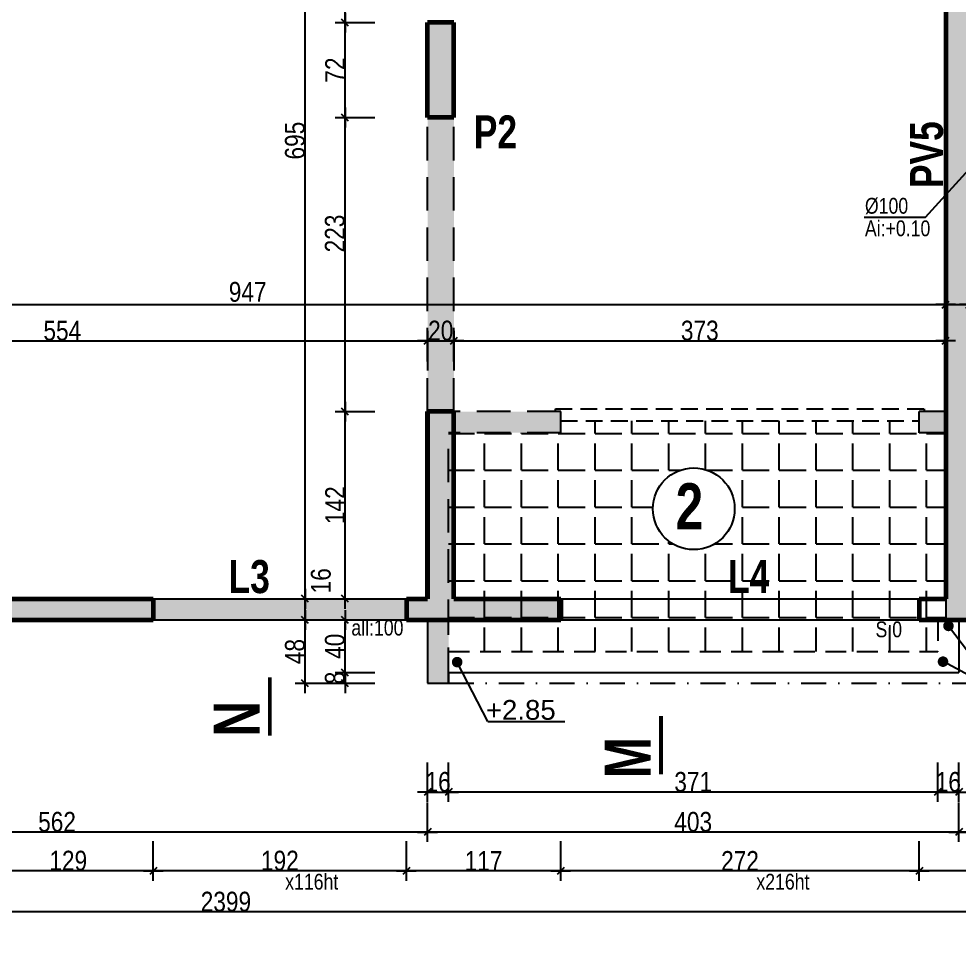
# Model space of a CAD drawing. Header units: millimetres. Extents: x -1734 to 5256, y -3612 to 588.
# Drawn here: x 3391 to 4104, y -2142 to -1446 of the extents above; entities that cross this region are included whole.
import ezdxf
from ezdxf.enums import TextEntityAlignment as Align

# ---------------------------------------------------------------- set-up
doc = ezdxf.new("R2010")
doc.units = ezdxf.units.MM
for name, pattern in [('CACHE2', [4.7625, 3.175, -1.5875]), ('CACHEX2', [19.05, 12.7, -6.35]), ('TIRETPT2', [12.7, 6.35, -3.175, 0, -3.175])]:
    doc.linetypes.add(name, pattern=pattern)
for name, color, linetype in [('01_cote_gen', 4, 'Continuous'), ('01_linteaux', 2, 'Continuous'), ('01_murs_sup', 2, 'CACHEX2'), ('01_poch_murs', 253, 'Continuous'), ('01_poch_poteaux', 250, 'Continuous'), ('01_resv', 32, 'Continuous'), ('01_texte', 230, 'Continuous'), ('AA_COTES', 2, 'Continuous')]:
    doc.layers.add(name, color=color, linetype=linetype)
doc.layers.add('01_murs_coup', color=5, linetype='Continuous', lineweight=60)
doc.styles.add('ARIAL', font='arial.ttf')
doc.styles.add('impact', font='impact.ttf')
doc.styles.add('MATTE_TXT', font='arial.ttf')
doc.styles.add('STYLE2', font='ARIALN.TTF')
doc.dimstyles.new('JB50', dxfattribs={"dimscale": 0.1, "dimtxt": 150, "dimasz": 15, "dimexe": 0.1, "dimexo": 0.1, "dimgap": 0.09, "dimtad": 1, "dimdec": 1, "dimdsep": 46, "dimtxsty": 'STYLE2', "dimblk1": 'BOND_G', "dimblk2": 'BOND_D', "dimsah": 1, "dimcen": 1.5, "dimdle": 0.01, "dimse1": 1, "dimse2": 1, "dimclrd": 4, "dimclre": 2, "dimclrt": 6, "dimazin": 2, "dimtfac": 2.333333, "dimtdec": 1, "dimtix": 1, "dimtmove": 2, "dimatfit": 3, "dimldrblk": 'BOND_G', "dimfxl": 1, "dimtolj": 1, "dimtzin": 0, "dimarcsym": 0})
pattern_1 = [(135, (-68736.468, 24963.4096), (-11.22532015, 9e-16), [7.9375, -7.9375])]

# ---------------------------------------------------------------- blocks, each defined once
blk = doc.blocks.new('BOND_G')
at = {"layer": 'AA_COTES', "color": 0}
for p, q in [((0, -5), (0, 15)), ((5, 0), (-5, 0)), ((1.77, 1.77), (-1.77, -1.77))]:
    blk.add_line(p, q, dxfattribs=at)
blk = doc.blocks.new('BOND_D')
at = {"layer": 'AA_COTES', "color": 0}
for p, q in [((0, 5), (0, -15)), ((5, 0), (-5, 0)), ((-1.77, -1.77), (1.77, 1.77))]:
    blk.add_line(p, q, dxfattribs=at)
blk = doc.blocks.new('*D141')
at = {"layer": '01_cote_gen', "color": 4, "lineweight": -2, "transparency": 16777216}
blk.add_line((3148.23, -1690.01), (3699.23, -1690.01), dxfattribs=at)
at = {"layer": 'DEFPOINTS', "color": 0}
for p in [(3700.73, -1690.01), (3146.73, -1711.61), (3700.73, -1743.7)]:
    blk.add_point(p, dxfattribs=at)
at = {"layer": '01_cote_gen', "color": 4, "lineweight": -2, "transparency": 16777216, "xscale": 1.5, "yscale": 1.5, "zscale": 1.5, "rotation": 180}
blk.add_blockref('BOND_G', (3146.73, -1690.01), dxfattribs=at)
at = {"layer": '01_cote_gen', "color": 4, "lineweight": -2, "transparency": 16777216, "xscale": 1.5, "yscale": 1.5, "zscale": 1.5}
blk.add_blockref('BOND_D', (3700.73, -1690.01), dxfattribs=at)
at = {"layer": '01_cote_gen', "color": 6, "transparency": 16777216, "insert": (3423.73, -1682.38), "char_height": 15, "attachment_point": 5, "style": 'STYLE2'}
blk.add_mtext('\\A1;554', dxfattribs=at)
blk = doc.blocks.new('*D142')
at = {"layer": '01_cote_gen', "color": 4, "lineweight": -2, "transparency": 16777216}
blk.add_line((3702.23, -1690.01), (3719.23, -1690.01), dxfattribs=at)
at = {"layer": 'DEFPOINTS', "color": 0}
for p in [(3720.73, -1690.01), (3700.73, -1697.51), (3720.73, -1743.7)]:
    blk.add_point(p, dxfattribs=at)
at = {"layer": '01_cote_gen', "color": 4, "lineweight": -2, "transparency": 16777216, "xscale": 1.5, "yscale": 1.5, "zscale": 1.5, "rotation": 180}
blk.add_blockref('BOND_G', (3700.73, -1690.01), dxfattribs=at)
at = {"layer": '01_cote_gen', "color": 4, "lineweight": -2, "transparency": 16777216, "xscale": 1.5, "yscale": 1.5, "zscale": 1.5}
blk.add_blockref('BOND_D', (3720.73, -1690.01), dxfattribs=at)
at = {"layer": '01_cote_gen', "color": 6, "transparency": 16777216, "insert": (3710.73, -1682.35), "char_height": 15, "attachment_point": 5, "style": 'STYLE2'}
blk.add_mtext('\\A1;20', dxfattribs=at)
blk = doc.blocks.new('*D143')
at = {"layer": '01_cote_gen', "color": 4, "lineweight": -2, "transparency": 16777216}
blk.add_line((3722.23, -1690.01), (4092.23, -1690.01), dxfattribs=at)
at = {"layer": 'DEFPOINTS', "color": 0}
for p in [(4093.73, -1690.01), (3720.73, -1712.51), (4093.73, -1712.51)]:
    blk.add_point(p, dxfattribs=at)
at = {"layer": '01_cote_gen', "color": 4, "lineweight": -2, "transparency": 16777216, "xscale": 1.5, "yscale": 1.5, "zscale": 1.5, "rotation": 180}
blk.add_blockref('BOND_G', (3720.73, -1690.01), dxfattribs=at)
at = {"layer": '01_cote_gen', "color": 4, "lineweight": -2, "transparency": 16777216, "xscale": 1.5, "yscale": 1.5, "zscale": 1.5}
blk.add_blockref('BOND_D', (4093.73, -1690.01), dxfattribs=at)
at = {"layer": '01_cote_gen', "color": 6, "transparency": 16777216, "insert": (3907.23, -1682.35), "char_height": 15, "attachment_point": 5, "style": 'STYLE2'}
blk.add_mtext('\\A1;373', dxfattribs=at)
blk = doc.blocks.new('*D144')
at = {"layer": '01_cote_gen', "color": 4, "lineweight": -2, "transparency": 16777216}
blk.add_line((3148.23, -1662.5), (4092.23, -1662.5), dxfattribs=at)
at = {"layer": 'DEFPOINTS', "color": 0}
for p in [(4093.73, -1615.66), (3146.73, -1632.26), (4093.73, -1662.5)]:
    blk.add_point(p, dxfattribs=at)
at = {"layer": '01_cote_gen', "color": 4, "lineweight": -2, "transparency": 16777216, "xscale": 1.5, "yscale": 1.5, "zscale": 1.5, "rotation": 180}
blk.add_blockref('BOND_G', (3146.73, -1662.5), dxfattribs=at)
at = {"layer": '01_cote_gen', "color": 4, "lineweight": -2, "transparency": 16777216, "xscale": 1.5, "yscale": 1.5, "zscale": 1.5}
blk.add_blockref('BOND_D', (4093.73, -1662.5), dxfattribs=at)
at = {"layer": '01_cote_gen', "color": 6, "transparency": 16777216, "insert": (3564.33, -1652.99), "char_height": 15, "attachment_point": 5, "style": 'STYLE2'}
blk.add_mtext('\\A1;947', dxfattribs=at)
blk = doc.blocks.new('*D145')
at = {"layer": '01_cote_gen', "color": 4, "lineweight": -2, "transparency": 16777216}
blk.add_line((4095.23, -1662.5), (4110.23, -1662.5), dxfattribs=at)
at = {"layer": 'DEFPOINTS', "color": 0}
for p in [(4093.73, -1605.44), (4111.73, -1605.44), (4111.73, -1662.5)]:
    blk.add_point(p, dxfattribs=at)
at = {"layer": '01_cote_gen', "color": 4, "lineweight": -2, "transparency": 16777216, "xscale": 1.5, "yscale": 1.5, "zscale": 1.5, "rotation": 180}
blk.add_blockref('BOND_G', (4093.73, -1662.5), dxfattribs=at)
at = {"layer": '01_cote_gen', "color": 4, "lineweight": -2, "transparency": 16777216, "xscale": 1.5, "yscale": 1.5, "zscale": 1.5}
blk.add_blockref('BOND_D', (4111.73, -1662.5), dxfattribs=at)
at = {"layer": '01_cote_gen', "color": 6, "transparency": 16777216, "insert": (4124.3, -1674.34), "char_height": 15, "attachment_point": 5, "style": 'STYLE2'}
blk.add_mtext('\\A1;18', dxfattribs=at)
blk = doc.blocks.new('*D148')
at = {"layer": '01_cote_gen', "color": 4, "lineweight": -2, "transparency": 16777216}
blk.add_line((4785.23, -2123.12), (2389.23, -2123.12), dxfattribs=at)
at = {"layer": 'DEFPOINTS', "color": 0}
for p in [(2387.73, -1949.85), (4786.73, -1949.85), (2387.73, -2123.12)]:
    blk.add_point(p, dxfattribs=at)
at = {"layer": '01_cote_gen', "color": 4, "lineweight": -2, "transparency": 16777216, "xscale": 1.5, "yscale": 1.5, "zscale": 1.5, "rotation": 180}
blk.add_blockref('BOND_D', (2387.73, -2123.12), dxfattribs=at)
at = {"layer": '01_cote_gen', "color": 4, "lineweight": -2, "transparency": 16777216, "xscale": 1.5, "yscale": 1.5, "zscale": 1.5}
blk.add_blockref('BOND_G', (4786.73, -2123.12), dxfattribs=at)
at = {"layer": '01_cote_gen', "color": 6, "transparency": 16777216, "insert": (3547.81, -2115.45), "char_height": 15, "attachment_point": 5, "style": 'STYLE2'}
blk.add_mtext('\\A1;2399', dxfattribs=at)
blk = doc.blocks.new('*D151')
at = {"layer": '01_cote_gen', "color": 4, "lineweight": -2, "transparency": 16777216}
blk.add_line((4270.23, -2092.03), (4075.23, -2092.03), dxfattribs=at)
at = {"layer": 'DEFPOINTS', "color": 0}
for p in [(4073.73, -1998.43), (4271.73, -1998.43), (4073.73, -2092.03)]:
    blk.add_point(p, dxfattribs=at)
at = {"layer": '01_cote_gen', "color": 4, "lineweight": -2, "transparency": 16777216, "xscale": 1.5, "yscale": 1.5, "zscale": 1.5, "rotation": 180}
blk.add_blockref('BOND_D', (4073.73, -2092.03), dxfattribs=at)
at = {"layer": '01_cote_gen', "color": 4, "lineweight": -2, "transparency": 16777216, "xscale": 1.5, "yscale": 1.5, "zscale": 1.5}
blk.add_blockref('BOND_G', (4271.73, -2092.03), dxfattribs=at)
at = {"layer": '01_cote_gen', "color": 6, "transparency": 16777216, "insert": (4172.73, -2084.36), "char_height": 15, "attachment_point": 5, "style": 'STYLE2'}
blk.add_mtext('\\A1;198', dxfattribs=at)
blk = doc.blocks.new('*D152')
at = {"layer": '01_cote_gen', "color": 4, "lineweight": -2, "transparency": 16777216}
blk.add_line((4072.23, -2092.03), (3803.23, -2092.03), dxfattribs=at)
at = {"layer": 'DEFPOINTS', "color": 0}
for p in [(3801.73, -1998.43), (4073.73, -1998.43), (3801.73, -2092.03)]:
    blk.add_point(p, dxfattribs=at)
at = {"layer": '01_cote_gen', "color": 4, "lineweight": -2, "transparency": 16777216, "xscale": 1.5, "yscale": 1.5, "zscale": 1.5, "rotation": 180}
blk.add_blockref('BOND_D', (3801.73, -2092.03), dxfattribs=at)
at = {"layer": '01_cote_gen', "color": 4, "lineweight": -2, "transparency": 16777216, "xscale": 1.5, "yscale": 1.5, "zscale": 1.5}
blk.add_blockref('BOND_G', (4073.73, -2092.03), dxfattribs=at)
at = {"layer": '01_cote_gen', "color": 6, "transparency": 16777216, "insert": (3937.73, -2084.49), "char_height": 15, "attachment_point": 5, "style": 'STYLE2'}
blk.add_mtext('\\A1;272', dxfattribs=at)
blk = doc.blocks.new('*D153')
at = {"layer": '01_cote_gen', "color": 4, "lineweight": -2, "transparency": 16777216}
blk.add_line((3800.23, -2092.03), (3686.23, -2092.03), dxfattribs=at)
at = {"layer": 'DEFPOINTS', "color": 0}
for p in [(3684.73, -1998.43), (3801.73, -1998.43), (3684.73, -2092.03)]:
    blk.add_point(p, dxfattribs=at)
at = {"layer": '01_cote_gen', "color": 4, "lineweight": -2, "transparency": 16777216, "xscale": 1.5, "yscale": 1.5, "zscale": 1.5, "rotation": 180}
blk.add_blockref('BOND_D', (3684.73, -2092.03), dxfattribs=at)
at = {"layer": '01_cote_gen', "color": 4, "lineweight": -2, "transparency": 16777216, "xscale": 1.5, "yscale": 1.5, "zscale": 1.5}
blk.add_blockref('BOND_G', (3801.73, -2092.03), dxfattribs=at)
at = {"layer": '01_cote_gen', "color": 6, "transparency": 16777216, "insert": (3743.23, -2084.49), "char_height": 15, "attachment_point": 5, "style": 'STYLE2'}
blk.add_mtext('\\A1;117', dxfattribs=at)
blk = doc.blocks.new('*D154')
at = {"layer": '01_murs_coup', "color": 4, "lineweight": -2, "transparency": 16777216}
blk.add_line((3683.23, -2092.03), (3494.23, -2092.03), dxfattribs=at)
at = {"layer": 'DEFPOINTS', "color": 0}
for p in [(3492.73, -1998.43), (3684.73, -1998.43), (3492.73, -2092.03)]:
    blk.add_point(p, dxfattribs=at)
at = {"layer": '01_murs_coup', "color": 4, "lineweight": -2, "transparency": 16777216, "xscale": 1.5, "yscale": 1.5, "zscale": 1.5, "rotation": 180}
blk.add_blockref('BOND_D', (3492.73, -2092.03), dxfattribs=at)
at = {"layer": '01_murs_coup', "color": 4, "lineweight": -2, "transparency": 16777216, "xscale": 1.5, "yscale": 1.5, "zscale": 1.5}
blk.add_blockref('BOND_G', (3684.73, -2092.03), dxfattribs=at)
at = {"layer": '01_murs_coup', "color": 6, "transparency": 16777216, "insert": (3588.73, -2084.36), "char_height": 15, "attachment_point": 5, "style": 'STYLE2'}
blk.add_mtext('\\A1;192', dxfattribs=at)
blk = doc.blocks.new('*D155')
at = {"layer": '01_murs_coup', "color": 4, "lineweight": -2, "transparency": 16777216}
blk.add_line((3491.23, -2092.03), (3365.23, -2092.03), dxfattribs=at)
at = {"layer": 'DEFPOINTS', "color": 0}
for p in [(3363.73, -1998.43), (3492.73, -1998.43), (3363.73, -2092.03)]:
    blk.add_point(p, dxfattribs=at)
at = {"layer": '01_murs_coup', "color": 4, "lineweight": -2, "transparency": 16777216, "xscale": 1.5, "yscale": 1.5, "zscale": 1.5, "rotation": 180}
blk.add_blockref('BOND_D', (3363.73, -2092.03), dxfattribs=at)
at = {"layer": '01_murs_coup', "color": 4, "lineweight": -2, "transparency": 16777216, "xscale": 1.5, "yscale": 1.5, "zscale": 1.5}
blk.add_blockref('BOND_G', (3492.73, -2092.03), dxfattribs=at)
at = {"layer": '01_murs_coup', "color": 6, "transparency": 16777216, "insert": (3428.23, -2084.36), "char_height": 15, "attachment_point": 5, "style": 'STYLE2'}
blk.add_mtext('\\A1;129', dxfattribs=at)
blk = doc.blocks.new('*D160')
at = {"layer": '01_cote_gen', "color": 4, "lineweight": -2, "transparency": 16777216}
blk.add_line((4785.23, -2152.94), (75.24, -2152.94), dxfattribs=at)
at = {"layer": 'DEFPOINTS', "color": 0}
for p in [(73.74, -1998.96), (4786.73, -2069.53), (73.74, -2152.94)]:
    blk.add_point(p, dxfattribs=at)
at = {"layer": '01_cote_gen', "color": 4, "lineweight": -2, "transparency": 16777216, "xscale": 1.5, "yscale": 1.5, "zscale": 1.5, "rotation": 180}
blk.add_blockref('BOND_D', (73.74, -2152.94), dxfattribs=at)
at = {"layer": '01_cote_gen', "color": 4, "lineweight": -2, "transparency": 16777216, "xscale": 1.5, "yscale": 1.5, "zscale": 1.5}
blk.add_blockref('BOND_G', (4786.73, -2152.94), dxfattribs=at)
at = {"layer": '01_cote_gen', "color": 6, "transparency": 16777216, "insert": (2430.24, -2145.28), "char_height": 15, "attachment_point": 5, "style": 'STYLE2'}
blk.add_mtext('\\A1;4713', dxfattribs=at)
blk = doc.blocks.new('*D346')
at = {"layer": '01_cote_gen', "color": 4, "lineweight": -2, "transparency": 16777216}
blk.add_line((3638.16, -1884.2), (3638.16, -1745.2), dxfattribs=at)
at = {"layer": 'DEFPOINTS', "color": 0}
for p in [(3638.16, -1743.7), (3720.73, -1743.7), (3720.73, -1885.7)]:
    blk.add_point(p, dxfattribs=at)
at = {"layer": '01_cote_gen', "color": 4, "lineweight": -2, "transparency": 16777216, "xscale": 1.5, "yscale": 1.5, "zscale": 1.5}
for name, p, rotation in [('BOND_D', (3638.16, -1743.7), 90), ('BOND_G', (3638.16, -1885.7), 270)]:
    blk.add_blockref(name, p, dxfattribs=dict(at, rotation=rotation))
at = {"layer": '01_cote_gen', "color": 6, "transparency": 16777216, "insert": (3630.62, -1814.7), "char_height": 15, "attachment_point": 5, "rotation": 90, "style": 'STYLE2'}
blk.add_mtext('\\A1;142', dxfattribs=at)
blk = doc.blocks.new('*D347')
at = {"layer": '01_cote_gen', "color": 4, "lineweight": -2, "transparency": 16777216}
blk.add_line((3638.16, -1742.2), (3638.16, -1522.2), dxfattribs=at)
at = {"layer": 'DEFPOINTS', "color": 0}
for p in [(3638.16, -1520.7), (3700.73, -1520.7), (3700.73, -1743.7)]:
    blk.add_point(p, dxfattribs=at)
at = {"layer": '01_cote_gen', "color": 4, "lineweight": -2, "transparency": 16777216, "xscale": 1.5, "yscale": 1.5, "zscale": 1.5}
for name, p, rotation in [('BOND_D', (3638.16, -1520.7), 90), ('BOND_G', (3638.16, -1743.7), 270)]:
    blk.add_blockref(name, p, dxfattribs=dict(at, rotation=rotation))
at = {"layer": '01_cote_gen', "color": 6, "transparency": 16777216, "insert": (3630.49, -1608.65), "char_height": 15, "attachment_point": 5, "rotation": 90, "style": 'STYLE2'}
blk.add_mtext('\\A1;223', dxfattribs=at)
blk = doc.blocks.new('*D348')
at = {"layer": '01_cote_gen', "color": 4, "lineweight": -2, "transparency": 16777216}
blk.add_line((3638.16, -1519.2), (3638.16, -1450.2), dxfattribs=at)
at = {"layer": 'DEFPOINTS', "color": 0}
for p in [(3638.16, -1448.7), (3700.73, -1448.7), (3700.73, -1520.7)]:
    blk.add_point(p, dxfattribs=at)
at = {"layer": '01_cote_gen', "color": 4, "lineweight": -2, "transparency": 16777216, "xscale": 1.5, "yscale": 1.5, "zscale": 1.5}
for name, p, rotation in [('BOND_D', (3638.16, -1448.7), 90), ('BOND_G', (3638.16, -1520.7), 270)]:
    blk.add_blockref(name, p, dxfattribs=dict(at, rotation=rotation))
at = {"layer": '01_cote_gen', "color": 6, "transparency": 16777216, "insert": (3630.62, -1484.7), "char_height": 15, "attachment_point": 5, "rotation": 90, "style": 'STYLE2'}
blk.add_mtext('\\A1;72', dxfattribs=at)
blk = doc.blocks.new('*D349')
at = {"layer": '01_cote_gen', "color": 4, "lineweight": -2, "transparency": 16777216}
blk.add_line((3638.16, -1447.2), (3638.16, -1192.18), dxfattribs=at)
at = {"layer": 'DEFPOINTS', "color": 0}
for p in [(3638.16, -1190.68), (3660.66, -1190.68), (3660.66, -1448.7)]:
    blk.add_point(p, dxfattribs=at)
at = {"layer": '01_cote_gen', "color": 4, "lineweight": -2, "transparency": 16777216, "xscale": 1.5, "yscale": 1.5, "zscale": 1.5}
for name, p, rotation in [('BOND_D', (3638.16, -1190.68), 90), ('BOND_G', (3638.16, -1448.7), 270)]:
    blk.add_blockref(name, p, dxfattribs=dict(at, rotation=rotation))
at = {"layer": '01_cote_gen', "color": 6, "transparency": 16777216, "insert": (3630.49, -1319.69), "char_height": 15, "attachment_point": 5, "rotation": 90, "style": 'STYLE2'}
blk.add_mtext('\\A1;258', dxfattribs=at)
blk = doc.blocks.new('*D373')
at = {"layer": '01_cote_gen', "color": 4, "lineweight": -2, "transparency": 16777216}
blk.add_line((4270.23, -2062.6), (4105.23, -2062.6), dxfattribs=at)
at = {"layer": 'DEFPOINTS', "color": 0}
for p in [(4103.73, -1959.82), (4271.73, -2040.1), (4103.73, -2062.6)]:
    blk.add_point(p, dxfattribs=at)
at = {"layer": '01_cote_gen', "color": 4, "lineweight": -2, "transparency": 16777216, "xscale": 1.5, "yscale": 1.5, "zscale": 1.5, "rotation": 180}
blk.add_blockref('BOND_D', (4103.73, -2062.6), dxfattribs=at)
at = {"layer": '01_cote_gen', "color": 4, "lineweight": -2, "transparency": 16777216, "xscale": 1.5, "yscale": 1.5, "zscale": 1.5}
blk.add_blockref('BOND_G', (4271.73, -2062.6), dxfattribs=at)
at = {"layer": '01_cote_gen', "color": 6, "transparency": 16777216, "insert": (4187.73, -2054.93), "char_height": 15, "attachment_point": 5, "style": 'STYLE2'}
blk.add_mtext('\\A1;168', dxfattribs=at)
blk = doc.blocks.new('*D374')
at = {"layer": '01_cote_gen', "color": 4, "lineweight": -2, "transparency": 16777216}
blk.add_line((4102.23, -2062.6), (3702.23, -2062.6), dxfattribs=at)
at = {"layer": 'DEFPOINTS', "color": 0}
for p in [(4103.73, -1977.92), (3700.73, -1987.82), (3700.73, -2062.6)]:
    blk.add_point(p, dxfattribs=at)
at = {"layer": '01_cote_gen', "color": 4, "lineweight": -2, "transparency": 16777216, "xscale": 1.5, "yscale": 1.5, "zscale": 1.5, "rotation": 180}
blk.add_blockref('BOND_D', (3700.73, -2062.6), dxfattribs=at)
at = {"layer": '01_cote_gen', "color": 4, "lineweight": -2, "transparency": 16777216, "xscale": 1.5, "yscale": 1.5, "zscale": 1.5}
blk.add_blockref('BOND_G', (4103.73, -2062.6), dxfattribs=at)
at = {"layer": '01_cote_gen', "color": 6, "transparency": 16777216, "insert": (3902.23, -2054.93), "char_height": 15, "attachment_point": 5, "style": 'STYLE2'}
blk.add_mtext('\\A1;403', dxfattribs=at)
blk = doc.blocks.new('*D375')
at = {"layer": '01_cote_gen', "color": 4, "lineweight": -2, "transparency": 16777216}
for p, q in [((4086.23, -2032.29), (4084.73, -2032.29)), ((4087.73, -2032.29), (4103.73, -2032.29)), ((4105.23, -2032.29), (4106.73, -2032.29))]:
    blk.add_line(p, q, dxfattribs=at)
at = {"layer": 'DEFPOINTS', "color": 0}
for p in [(4087.73, -1963.82), (4103.73, -1969.55), (4103.73, -2032.29)]:
    blk.add_point(p, dxfattribs=at)
at = {"layer": '01_cote_gen', "color": 4, "lineweight": -2, "transparency": 16777216, "xscale": 1.5, "yscale": 1.5, "zscale": 1.5}
blk.add_blockref('BOND_G', (4087.73, -2032.29), dxfattribs=at)
at = {"layer": '01_cote_gen', "color": 4, "lineweight": -2, "transparency": 16777216, "xscale": 1.5, "yscale": 1.5, "zscale": 1.5, "rotation": 180}
blk.add_blockref('BOND_D', (4103.73, -2032.29), dxfattribs=at)
at = {"layer": '01_cote_gen', "color": 6, "transparency": 16777216, "insert": (4095.73, -2024.62), "char_height": 15, "attachment_point": 5, "style": 'STYLE2'}
blk.add_mtext('\\A1;16', dxfattribs=at)
blk = doc.blocks.new('*D376')
at = {"layer": '01_cote_gen', "color": 4, "lineweight": -2, "transparency": 16777216}
blk.add_line((4086.23, -2032.29), (3718.23, -2032.29), dxfattribs=at)
at = {"layer": 'DEFPOINTS', "color": 0}
for p in [(3716.73, -1963.82), (4087.73, -1963.82), (3716.73, -2032.29)]:
    blk.add_point(p, dxfattribs=at)
at = {"layer": '01_cote_gen', "color": 4, "lineweight": -2, "transparency": 16777216, "xscale": 1.5, "yscale": 1.5, "zscale": 1.5, "rotation": 180}
blk.add_blockref('BOND_D', (3716.73, -2032.29), dxfattribs=at)
at = {"layer": '01_cote_gen', "color": 4, "lineweight": -2, "transparency": 16777216, "xscale": 1.5, "yscale": 1.5, "zscale": 1.5}
blk.add_blockref('BOND_G', (4087.73, -2032.29), dxfattribs=at)
at = {"layer": '01_cote_gen', "color": 6, "transparency": 16777216, "insert": (3902.23, -2024.62), "char_height": 15, "attachment_point": 5, "style": 'STYLE2'}
blk.add_mtext('\\A1;371', dxfattribs=at)
blk = doc.blocks.new('*D377')
at = {"layer": '01_cote_gen', "color": 4, "lineweight": -2, "transparency": 16777216}
for p, q in [((3699.23, -2032.29), (3697.73, -2032.29)), ((3700.73, -2032.29), (3716.73, -2032.29)), ((3718.23, -2032.29), (3719.73, -2032.29))]:
    blk.add_line(p, q, dxfattribs=at)
at = {"layer": 'DEFPOINTS', "color": 0}
for p in [(3716.73, -2024.79), (3716.73, -2032.29), (3700.73, -2040.1)]:
    blk.add_point(p, dxfattribs=at)
at = {"layer": '01_cote_gen', "color": 4, "lineweight": -2, "transparency": 16777216, "xscale": 1.5, "yscale": 1.5, "zscale": 1.5}
blk.add_blockref('BOND_G', (3700.73, -2032.29), dxfattribs=at)
at = {"layer": '01_cote_gen', "color": 4, "lineweight": -2, "transparency": 16777216, "xscale": 1.5, "yscale": 1.5, "zscale": 1.5, "rotation": 180}
blk.add_blockref('BOND_D', (3716.73, -2032.29), dxfattribs=at)
at = {"layer": '01_cote_gen', "color": 6, "transparency": 16777216, "insert": (3708.73, -2024.62), "char_height": 15, "attachment_point": 5, "style": 'STYLE2'}
blk.add_mtext('\\A1;16', dxfattribs=at)
blk = doc.blocks.new('*D378')
at = {"layer": '01_cote_gen', "color": 4, "lineweight": -2, "transparency": 16777216}
blk.add_line((3607.88, -1948.2), (3607.88, -1903.2), dxfattribs=at)
at = {"layer": 'DEFPOINTS', "color": 0}
for p in [(3607.88, -1901.7), (3640.36, -1901.7), (3670.45, -1949.7)]:
    blk.add_point(p, dxfattribs=at)
at = {"layer": '01_cote_gen', "color": 4, "lineweight": -2, "transparency": 16777216, "xscale": 1.5, "yscale": 1.5, "zscale": 1.5}
for name, p, rotation in [('BOND_D', (3607.88, -1901.7), 90), ('BOND_G', (3607.88, -1949.7), 270)]:
    blk.add_blockref(name, p, dxfattribs=dict(at, rotation=rotation))
at = {"layer": '01_cote_gen', "color": 6, "transparency": 16777216, "insert": (3600.22, -1925.7), "char_height": 15, "attachment_point": 5, "rotation": 90, "style": 'STYLE2'}
blk.add_mtext('\\A1;48', dxfattribs=at)
blk = doc.blocks.new('*D379')
at = {"layer": '01_cote_gen', "color": 4, "lineweight": -2, "transparency": 16777216}
blk.add_line((3638.16, -1940.2), (3638.16, -1903.2), dxfattribs=at)
at = {"layer": 'DEFPOINTS', "color": 0}
for p in [(3638.16, -1901.7), (3686.45, -1901.7), (3686.45, -1941.7)]:
    blk.add_point(p, dxfattribs=at)
at = {"layer": '01_cote_gen', "color": 4, "lineweight": -2, "transparency": 16777216, "xscale": 1.5, "yscale": 1.5, "zscale": 1.5}
for name, p, rotation in [('BOND_D', (3638.16, -1901.7), 90), ('BOND_G', (3638.16, -1941.7), 270)]:
    blk.add_blockref(name, p, dxfattribs=dict(at, rotation=rotation))
at = {"layer": '01_cote_gen', "color": 6, "transparency": 16777216, "insert": (3630.49, -1921.7), "char_height": 15, "attachment_point": 5, "rotation": 90, "style": 'STYLE2'}
blk.add_mtext('\\A1;40', dxfattribs=at)
blk = doc.blocks.new('*D380')
at = {"layer": '01_cote_gen', "color": 4, "lineweight": -2, "transparency": 16777216}
for p, q in [((3638.16, -1940.2), (3638.16, -1938.7)), ((3638.16, -1941.7), (3638.16, -1949.7)), ((3638.16, -1951.2), (3638.16, -1952.7))]:
    blk.add_line(p, q, dxfattribs=at)
at = {"layer": 'DEFPOINTS', "color": 0}
for p in [(3686.45, -1941.7), (3638.16, -1949.7), (3686.45, -1949.7)]:
    blk.add_point(p, dxfattribs=at)
at = {"layer": '01_cote_gen', "color": 4, "lineweight": -2, "transparency": 16777216, "xscale": 1.5, "yscale": 1.5, "zscale": 1.5}
for name, p, rotation in [('BOND_G', (3638.16, -1941.7), 270), ('BOND_D', (3638.16, -1949.7), 90)]:
    blk.add_blockref(name, p, dxfattribs=dict(at, rotation=rotation))
at = {"layer": '01_cote_gen', "color": 6, "transparency": 16777216, "insert": (3630.49, -1945.7), "char_height": 15, "attachment_point": 5, "rotation": 90, "style": 'STYLE2'}
blk.add_mtext('\\A1;8', dxfattribs=at)
blk = doc.blocks.new('*D388')
at = {"layer": '01_murs_coup', "color": 4, "lineweight": -2, "transparency": 16777216}
blk.add_line((3699.23, -2062.6), (3140.23, -2062.6), dxfattribs=at)
at = {"layer": 'DEFPOINTS', "color": 0}
for p in [(3138.73, -2055.1), (3700.73, -2055.1), (3138.73, -2062.6)]:
    blk.add_point(p, dxfattribs=at)
at = {"layer": '01_murs_coup', "color": 4, "lineweight": -2, "transparency": 16777216, "xscale": 1.5, "yscale": 1.5, "zscale": 1.5, "rotation": 180}
blk.add_blockref('BOND_D', (3138.73, -2062.6), dxfattribs=at)
at = {"layer": '01_murs_coup', "color": 4, "lineweight": -2, "transparency": 16777216, "xscale": 1.5, "yscale": 1.5, "zscale": 1.5}
blk.add_blockref('BOND_G', (3700.73, -2062.6), dxfattribs=at)
at = {"layer": '01_murs_coup', "color": 6, "transparency": 16777216, "insert": (3419.73, -2054.93), "char_height": 15, "attachment_point": 5, "style": 'STYLE2'}
blk.add_mtext('\\A1;562', dxfattribs=at)
blk = doc.blocks.new('*D574')
at = {"layer": '01_cote_gen', "color": 4, "lineweight": -2, "transparency": 16777216}
blk.add_line((3607.88, -1900.2), (3607.88, -1887.2), dxfattribs=at)
at = {"layer": 'DEFPOINTS', "color": 0}
for p in [(3607.88, -1885.7), (3623.59, -1885.7), (3615.38, -1901.7)]:
    blk.add_point(p, dxfattribs=at)
at = {"layer": '01_cote_gen', "color": 4, "lineweight": -2, "transparency": 16777216, "xscale": 1.5, "yscale": 1.5, "zscale": 1.5}
for name, p, rotation in [('BOND_D', (3607.88, -1885.7), 90), ('BOND_G', (3607.88, -1901.7), 270)]:
    blk.add_blockref(name, p, dxfattribs=dict(at, rotation=rotation))
at = {"layer": '01_cote_gen', "color": 6, "transparency": 16777216, "insert": (3619.88, -1872), "char_height": 15, "attachment_point": 5, "rotation": 90, "style": 'STYLE2'}
blk.add_mtext('\\A1;16', dxfattribs=at)
blk = doc.blocks.new('*D575')
at = {"layer": '01_cote_gen', "color": 4, "lineweight": -2, "transparency": 16777216}
blk.add_line((3607.88, -1884.2), (3607.88, -1192.18), dxfattribs=at)
at = {"layer": 'DEFPOINTS', "color": 0}
for p in [(3588.73, -1190.68), (3607.88, -1190.68), (3588.73, -1885.7)]:
    blk.add_point(p, dxfattribs=at)
at = {"layer": '01_cote_gen', "color": 4, "lineweight": -2, "transparency": 16777216, "xscale": 1.5, "yscale": 1.5, "zscale": 1.5}
for name, p, rotation in [('BOND_D', (3607.88, -1190.68), 90), ('BOND_G', (3607.88, -1885.7), 270)]:
    blk.add_blockref(name, p, dxfattribs=dict(at, rotation=rotation))
at = {"layer": '01_cote_gen', "color": 6, "transparency": 16777216, "insert": (3600.22, -1538.19), "char_height": 15, "attachment_point": 5, "rotation": 90, "style": 'STYLE2'}
blk.add_mtext('\\A1;695', dxfattribs=at)

msp = doc.modelspace()

# ---------------------------------------------------------------- hatches: boundary and pattern name
at = {"layer": '01_murs_sup'}
h = msp.add_hatch(dxfattribs=at)
h.set_pattern_fill('DASH', color=256, scale=2.5, angle=135)
h.set_pattern_definition(pattern_1)
h.paths.add_polyline_path([(4956.73, -829.69), (4940.73, -829.69), (4940.73, -1030.68), (4111.73, -1030.68), (4111.73, -337.69), (4940.73, -337.69), (4940.73, -732.69), (4956.73, -732.69), (4956.73, -321.69), (4016.73, -321.69), (4016.73, -337.69), (4093.73, -337.69), (4093.73, -1030.68), (3489.73, -1030.68), (3489.73, -1048.68), (3629.73, -1048.68), (3629.73, -1065.68), (3639.73, -1065.68), (3639.73, -1048.68), (4093.73, -1048.68), (4093.73, -1172.68), (3639.73, -1172.68), (3639.73, -1167.68), (3629.73, -1167.68), (3629.73, -1172.68), (3489.73, -1172.68), (3489.73, -1190.68), (4093.73, -1190.68), (4093.73, -1743.7), (4073.73, -1743.7), (4073.73, -1759.7), (4093.73, -1759.7), (4093.73, -1901.7), (4786.73, -1901.7), (4786.73, -1168.7), (4768.73, -1168.7), (4768.73, -1885.7), (4111.73, -1885.7), (4111.73, -1048.68), (4768.73, -1048.68), (4768.73, -1066.7), (4786.73, -1066.7), (4786.73, -1048.68), (4956.73, -1048.68)])
h = msp.add_hatch(dxfattribs=at)
h.set_pattern_fill('DASH', color=256, scale=2.5, angle=135)
h.set_pattern_definition(pattern_1)
h.paths.add_polyline_path([(3387.73, -1172.68), (2434.73, -1172.68), (2434.73, -1190.68), (3080.73, -1190.68), (3080.73, -1743.7), (3039.73, -1743.7), (3039.73, -1759.7), (3080.73, -1759.7), (3080.73, -1901.7), (3700.73, -1901.7), (3700.73, -1949.7), (3716.73, -1949.7), (3716.73, -1759.7), (3801.73, -1759.7), (3801.73, -1743.7), (3720.73, -1743.7), (3720.73, -1448.7), (3700.73, -1448.7), (3700.73, -1743.7), (3700.73, -1885.7), (3098.73, -1885.7), (3098.73, -1190.68), (3387.73, -1190.68)])
h.paths.add_polyline_path([(2711.72, -1759.7), (2767.73, -1759.7), (2767.73, -1743.7), (2695.72, -1743.7), (2695.72, -1885.7), (2077.73, -1885.7), (2077.73, -1190.68), (2332.73, -1190.68), (2332.73, -1172.68), (2059.73, -1172.68), (2059.73, -1901.7), (2695.72, -1901.7), (2695.72, -1959.7), (2711.72, -1959.7)])
at = {"layer": '01_poch_murs'}
h = msp.add_hatch(color=256, dxfattribs=at)
h.dxf.hatch_style = 1
h.paths.add_polyline_path([(2468.73, -1885.7), (2405.73, -1885.7), (2405.73, -1901.7), (2468.73, -1901.7)])
h.paths.add_polyline_path([(2861.73, -1885.7), (2715.72, -1885.7), (2715.72, -1743.7), (2695.72, -1743.7), (2695.72, -1885.7), (2660.73, -1885.7), (2660.73, -1901.7), (2861.73, -1901.7)])
h.paths.add_polyline_path([(3492.73, -1885.7), (3363.73, -1885.7), (3363.73, -1901.7), (3492.73, -1901.7)])
h.paths.add_polyline_path([(3801.73, -1885.7), (3720.73, -1885.7), (3720.73, -1743.7), (3700.73, -1743.7), (3700.73, -1885.7), (3684.73, -1885.7), (3684.73, -1901.7), (3801.73, -1901.7)])
h = msp.add_hatch(dxfattribs=at)
h.set_pattern_fill('ANGLE', color=256, scale=4)
h.set_pattern_definition([(0, (0, 0), (0, 27.94), [20.32, -7.62]), (90, (0, 0), (-27.94, 2e-15), [20.32, -7.62])])
h.paths.add_polyline_path([(4093.73, -1759.7), (4073.73, -1759.7), (4073.73, -1750.7), (3801.73, -1750.7), (3801.73, -1759.7), (3720.73, -1759.7), (3720.73, -1885.7), (3801.73, -1885.7), (4073.73, -1885.7), (4093.73, -1885.7)])
h.paths.add_polyline_path([(3933.68, -1817.43, -1), (3871.72, -1817.43, -1)], flags=16)
h.paths.add_polyline_path([(4073.73, -1885.7), (3801.73, -1885.7), (3801.73, -1901.7), (4073.73, -1901.7)])
h.paths.add_polyline_path([(4093.73, -1885.7), (4073.73, -1885.7), (4073.73, -1901.7), (4093.73, -1901.7)])
h.paths.add_polyline_path([(4087.73, -1901.7), (4073.73, -1901.7), (3801.73, -1901.7), (3716.73, -1901.7), (3716.73, -1925.7), (4087.73, -1925.7)])
h.paths.add_polyline_path([(3801.73, -1885.7), (3720.73, -1885.7), (3720.73, -1759.7), (3716.73, -1759.7), (3716.73, -1901.7), (3801.73, -1901.7)])
h.paths.add_polyline_path([(3879.33, -1841.96), (3919.39, -1841.96), (3919.39, -1788.46), (3879.33, -1788.46)], flags=24)
h.paths.add_polyline_path([(3924.14, -1888.38), (3964.47, -1888.38), (3964.47, -1850.88), (3924.14, -1850.88)], flags=9)
h.paths.add_polyline_path([(4037.42, -1918.22), (4063.75, -1918.22), (4063.75, -1899.61), (4037.42, -1899.61)], flags=9)
at = {"layer": '01_poch_poteaux'}
h = msp.add_hatch(color=256, dxfattribs=at)
h.dxf.hatch_style = 1
h.paths.add_polyline_path([(4339.73, -1544.7), (4111.73, -1544.7), (4111.73, -1190.68), (4111.73, -1172.68), (4093.73, -1172.68), (4093.73, -1190.68), (4093.73, -1885.72), (4093.73, -1901.7), (4111.73, -1901.7), (4111.73, -1885.72), (4111.73, -1562.7), (4339.73, -1562.7)])
h = msp.add_hatch(color=256, dxfattribs=at)
h.dxf.hatch_style = 1
h.paths.add_polyline_path([(3720.73, -1448.7), (3700.73, -1448.7), (3700.73, -1520.7), (3720.73, -1520.7)])

# ---------------------------------------------------------------- linework, layer by layer
at = {"layer": '01_linteaux'}
for p, q in [((3492.73, -1885.7), (3684.73, -1885.7)), ((3801.73, -1885.7), (4073.73, -1885.7)), ((3492.73, -1901.7), (3684.73, -1901.7)), ((3700.73, -1901.7), (3700.73, -1949.7)), ((3801.73, -1901.7), (4073.73, -1901.7)), ((4103.73, -1901.7), (4103.73, -1941.7)), ((3716.73, -1941.7), (4103.73, -1941.7)), ((3716.73, -1941.7), (3716.73, -1949.7)), ((3700.73, -1949.7), (3716.73, -1949.7))]:
    msp.add_line(p, q, dxfattribs=at)
at = {"layer": '01_linteaux', "linetype": 'CACHE2', "ltscale": 6}
msp.add_line((3716.73, -1941.7), (3716.73, -1901.7), dxfattribs=at)
at = {"layer": '01_linteaux', "linetype": 'CACHE2', "ltscale": 5}
for p in [(4087.73, -1901.7), (3716.73, -1925.7)]:
    msp.add_line(p, (4087.73, -1925.7), dxfattribs=at)
at = {"layer": '01_linteaux', "linetype": 'TIRETPT2', "ltscale": 3}
msp.add_line((3716.73, -1949.7), (4111.73, -1949.7), dxfattribs=at)
at = {"layer": '01_murs_coup'}
for p, q in [((4093.73, -1190.68), (4093.73, -1885.72)), ((3720.73, -1448.7), (3700.73, -1448.7)), ((3700.73, -1520.7), (3700.73, -1448.7)), ((3720.73, -1520.7), (3720.73, -1448.7)), ((3720.73, -1520.7), (3700.73, -1520.7)), ((3720.73, -1743.7), (3700.73, -1743.7)), ((3700.73, -1743.7), (3700.73, -1885.72)), ((3700.73, -1885.72), (3700.73, -1743.7)), ((3720.73, -1885.72), (3720.73, -1743.7)), ((3363.73, -1885.7), (3492.73, -1885.7)), ((3492.73, -1885.7), (3492.73, -1901.7)), ((3684.73, -1885.7), (3700.73, -1885.7)), ((3684.73, -1885.7), (3684.73, -1901.7)), ((3720.73, -1885.7), (3801.73, -1885.7)), ((3801.73, -1885.7), (3801.73, -1901.7)), ((4073.73, -1885.7), (4093.73, -1885.7)), ((4073.73, -1885.7), (4073.73, -1901.7)), ((3363.73, -1901.7), (3492.73, -1901.7)), ((3684.73, -1901.7), (3801.73, -1901.7)), ((4073.73, -1901.7), (4271.73, -1901.7))]:
    msp.add_line(p, q, dxfattribs=at)
at = {"layer": '01_murs_sup', "ltscale": 2}
for p, q in [((4093.73, -1190.68), (4093.73, -1743.7)), ((3720.73, -1448.7), (3700.73, -1448.7)), ((3700.73, -1743.7), (3700.73, -1448.7)), ((3720.73, -1743.7), (3720.73, -1448.7)), ((3700.73, -1743.7), (3700.73, -1885.72)), ((3801.73, -1743.7), (3720.73, -1743.7)), ((3797.73, -1743.7), (3797.73, -1741.7)), ((3801.73, -1759.7), (3801.73, -1743.7)), ((4093.73, -1743.7), (4073.73, -1743.7)), ((4073.73, -1759.7), (4073.73, -1743.7)), ((4077.73, -1743.7), (4077.73, -1741.7)), ((3801.73, -1759.7), (3716.73, -1759.7)), ((3716.73, -1949.7), (3716.73, -1759.7)), ((4093.73, -1759.7), (4073.73, -1759.7)), ((4093.73, -1759.7), (4093.73, -1901.7)), ((3098.73, -1885.7), (3700.73, -1885.7)), ((3080.73, -1901.7), (3700.73, -1901.7)), ((3700.73, -1901.7), (3700.73, -1949.7)), ((4093.73, -1901.7), (4786.73, -1901.7)), ((3700.73, -1949.7), (3716.73, -1949.7))]:
    msp.add_line(p, q, dxfattribs=at)
at = {"layer": '01_murs_sup'}
for p, q in [((3797.73, -1741.7), (4077.73, -1741.7)), ((3801.73, -1750.7), (4073.73, -1750.7))]:
    msp.add_line(p, q, dxfattribs=at)
at = {"layer": '01_poch_murs'}
msp.add_line((4093.73, -1885.72), (4093.73, -1901.7), dxfattribs=at)
at = {"layer": '01_resv'}
for p, q in [((4078.4, -1596.36), (4116.51, -1554.28)), ((4031.98, -1596.36), (4078.4, -1596.36))]:
    msp.add_line(p, q, dxfattribs=at)
at = {"layer": '01_texte'}
for p, q in [((4095.84, -1906.25), (4133.17, -1955.58)), ((3746.37, -1978.68), (3723.21, -1933.7)), ((4133.17, -1955.58), (4091.7, -1933.36)), ((3746.37, -1978.68), (3804.9, -1978.68))]:
    msp.add_line(p, q, dxfattribs=at)
at = {"layer": '01_texte', "const_width": 4}
for points in [[(4093.84, -1906.25, 1), (4097.84, -1906.25, 1)], [(3721.21, -1933.7, 1), (3725.21, -1933.7, 1)], [(4089.7, -1933.36, 1), (4093.7, -1933.36, 1)]]:
    msp.add_lwpolyline(points, format="xyb", close=True, dxfattribs=at)
at = {"layer": '01_texte', "const_width": 3}
for points in [[(3581.12, -1945.2), (3581.12, -1989.45)], [(3877.74, -1974.67), (3877.74, -2018.92)]]:
    msp.add_lwpolyline(points, dxfattribs=at)
at = {"layer": '01_texte'}
msp.add_circle((3902.7, -1817.43), 30.98, dxfattribs=at)

# ---------------------------------------------------------------- texts
at = {"layer": '01_resv', "style": 'MATTE_TXT', "width": 0.8}
for s, p in [('%%C100', (4032.49, -1597.22)), ('Ai:+0.10', (4032.49, -1614.31))]:
    msp.add_text(s, height=12, dxfattribs=at).set_placement(p, align=Align.BOTTOM_LEFT)
at = {"layer": '01_texte', "style": 'impact'}
for s, p in [('P2', (3752.23, -1551.56)), ('L3', (3565.48, -1888.8)), ('L4', (3944.3, -1888.8))]:
    msp.add_text(s, height=25, dxfattribs=at).set_placement(p, align=Align.BOTTOM_CENTER)
for s, height, p in [('PV5', 25, (4099.18, -1548.86)), ('N', 35, (3583.97, -1976.75)), ('M', 35, (3880.59, -2006.22))]:
    msp.add_text(s, height=height, rotation=90, dxfattribs=at).set_placement(p, align=Align.BOTTOM_CENTER)
msp.add_text('2', height=35, dxfattribs=at).set_placement((3899.36, -1815.55), align=Align.MIDDLE_CENTER)
at = {"layer": '01_texte', "style": 'MATTE_TXT', "width": 0.8}
for s, p in [('all:100', (3662.72, -1917.17)), ('S:0', (4050.59, -1918.46)), ('x116ht', (3612.91, -2109.82)), ('x216ht', (3970.28, -2109.82))]:
    msp.add_text(s, height=12, dxfattribs=at).set_placement(p, align=Align.BOTTOM_CENTER)
at = {"layer": '01_texte', "style": 'ARIAL'}
msp.add_text('+2.85', height=15, dxfattribs=at).set_placement((3744.95, -1977.44))

# ---------------------------------------------------------------- dimensions: what is measured, and where the dimension line sits
at = {"layer": '01_cote_gen'}
for base, p1, p2, picture, middle in [((3607.88, -1190.68), (3588.73, -1885.7), (3588.73, -1190.68), '*D575', (3600.22, -1538.19)), ((3638.16, -1190.68), (3660.66, -1448.7), (3660.66, -1190.68), '*D349', (3630.49, -1319.69)), ((3638.16, -1448.7), (3700.73, -1520.7), (3700.73, -1448.7), '*D348', (3630.62, -1484.7)), ((3638.16, -1743.7), (3720.73, -1885.7), (3720.73, -1743.7), '*D346', (3630.62, -1814.7)), ((3607.88, -1901.7), (3670.45, -1949.7), (3640.36, -1901.7), '*D378', (3600.22, -1925.7)), ((3638.16, -1901.7), (3686.45, -1941.7), (3686.45, -1901.7), '*D379', (3630.49, -1921.7)), ((3638.16, -1949.7), (3686.45, -1941.7), (3686.45, -1949.7), '*D380', (3630.49, -1945.7))]:
    dim = msp.add_linear_dim(base=base, p1=p1, p2=p2, angle=90, dimstyle='JB50', dxfattribs=at)
    dim.commit()
    dim.dimension.update_dxf_attribs({"geometry": picture, "text_midpoint": middle})
for base, p1, p2, picture, middle in [((3638.16, -1520.7), (3700.73, -1743.7), (3700.73, -1520.7), '*D347', (3630.49, -1608.65)), ((3607.88, -1885.7), (3615.38, -1901.7), (3623.59, -1885.7), '*D574', (3619.88, -1872))]:
    dim = msp.add_linear_dim(base=base, p1=p1, p2=p2, angle=90, dimstyle='JB50', dxfattribs=at)
    dim.commit()
    dim.dimension.update_dxf_attribs({"geometry": picture, "text_midpoint": middle, "dimtype": 160})
for base, p1, p2, picture, middle in [((4111.73, -1662.5), (4093.73, -1605.44), (4111.73, -1605.44), '*D145', (4124.3, -1674.34)), ((4093.73, -1662.5), (3146.73, -1632.26), (4093.73, -1615.66), '*D144', (3564.33, -1652.99)), ((2387.73, -2123.12), (4786.73, -1949.85), (2387.73, -1949.85), '*D148', (3547.81, -2115.45))]:
    dim = msp.add_linear_dim(base=base, p1=p1, p2=p2, dimstyle='JB50', dxfattribs=at)
    dim.commit()
    dim.dimension.update_dxf_attribs({"geometry": picture, "text_midpoint": middle, "dimtype": 160})
for base, p1, p2, picture, middle in [((3700.73, -1690.01), (3146.73, -1711.61), (3700.73, -1743.7), '*D141', (3423.73, -1682.38)), ((3720.73, -1690.01), (3700.73, -1697.51), (3720.73, -1743.7), '*D142', (3710.73, -1682.35)), ((4093.73, -1690.01), (3720.73, -1712.51), (4093.73, -1712.51), '*D143', (3907.23, -1682.35)), ((4103.73, -2062.6), (4271.73, -2040.1), (4103.73, -1959.82), '*D373', (4187.73, -2054.93)), ((3716.73, -2032.29), (4087.73, -1963.82), (3716.73, -1963.82), '*D376', (3902.23, -2024.62)), ((4103.73, -2032.29), (4087.73, -1963.82), (4103.73, -1969.55), '*D375', (4095.73, -2024.62)), ((3700.73, -2062.6), (4103.73, -1977.92), (3700.73, -1987.82), '*D374', (3902.23, -2054.93)), ((73.74, -2152.94), (4786.73, -2069.53), (73.74, -1998.96), '*D160', (2430.24, -2145.28)), ((3684.73, -2092.03), (3801.73, -1998.43), (3684.73, -1998.43), '*D153', (3743.23, -2084.49)), ((3801.73, -2092.03), (4073.73, -1998.43), (3801.73, -1998.43), '*D152', (3937.73, -2084.49)), ((4073.73, -2092.03), (4271.73, -1998.43), (4073.73, -1998.43), '*D151', (4172.73, -2084.36)), ((3716.73, -2032.29), (3700.73, -2040.1), (3716.73, -2024.79), '*D377', (3708.73, -2024.62))]:
    dim = msp.add_linear_dim(base=base, p1=p1, p2=p2, dimstyle='JB50', dxfattribs=at)
    dim.commit()
    dim.dimension.update_dxf_attribs({"geometry": picture, "text_midpoint": middle})
at = {"layer": '01_murs_coup'}
for base, p1, p2, picture, middle in [((3363.73, -2092.03), (3492.73, -1998.43), (3363.73, -1998.43), '*D155', (3428.23, -2084.36)), ((3492.73, -2092.03), (3684.73, -1998.43), (3492.73, -1998.43), '*D154', (3588.73, -2084.36)), ((3138.73, -2062.6), (3700.73, -2055.1), (3138.73, -2055.1), '*D388', (3419.73, -2054.93))]:
    dim = msp.add_linear_dim(base=base, p1=p1, p2=p2, dimstyle='JB50', dxfattribs=at)
    dim.commit()
    dim.dimension.update_dxf_attribs({"geometry": picture, "text_midpoint": middle})

doc.saveas('drawing.dxf')
